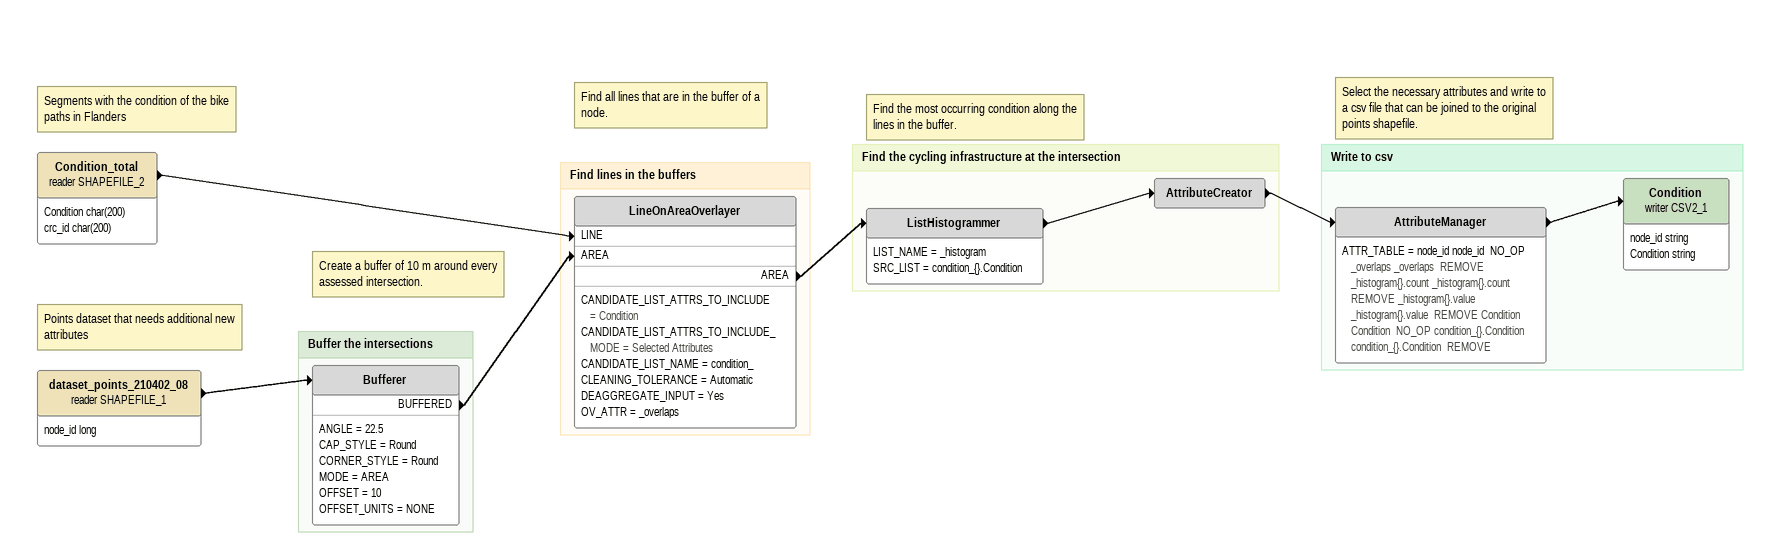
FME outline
Note: Segments with the condition of the bike paths in Flanders
Note: Create a buffer of 10 m around every assessed intersection.
Note: Find all lines that are in the buffer of a node.
Note: Find the most occurring condition along the lines in the buffer.
Note: Select the necessary attributes and write to a csv file that can be joined to the original points shapefile.
Condition_total (reader SHAPEFILE_2)
    attributes: Condition char(200), crc_id char(200)
    -> LineOnAreaOverlayer [LINE]
Note: Points dataset that needs additional new attributes
dataset_points_210402_08 (reader SHAPEFILE_1)
    attributes: node_id long
    -> Bufferer

Bookmark: Buffer the intersections
Bufferer
    ANGLE = 22.5
    CAP_STYLE = Round
    CORNER_STYLE = Round
    MODE = AREA
    OFFSET = 10
    OFFSET_UNITS = NONE
    BUFFERED -> LineOnAreaOverlayer [AREA]

Bookmark: Find lines in the buffers
LineOnAreaOverlayer
    CANDIDATE_LIST_ATTRS_TO_INCLUDE = Condition
    CANDIDATE_LIST_ATTRS_TO_INCLUDE_MODE = Selected Attributes
    CANDIDATE_LIST_NAME = condition_
    CLEANING_TOLERANCE = Automatic
    DEAGGREGATE_INPUT = Yes
    OV_ATTR = _overlaps
    AREA -> ListHistogrammer

Bookmark: Find the cycling infrastructure at the intersection
ListHistogrammer
    LIST_NAME = _histogram
    SRC_LIST = condition_{}.Condition
    -> AttributeCreator
AttributeCreator
    -> AttributeManager

Bookmark: Write to csv
AttributeManager
    ATTR_TABLE = node_id node_id  NO_OP _overlaps _overlaps  REMOVE _histogram{}.count _histogram{}.count  REMOVE _histogram{}.value _histogram{}.value  REMOVE Condition Condition  NO_OP condition_{}.Condition condition_{}.Condition  REMOVE
    -> Condition (writer CSV2_1)
Condition (writer CSV2_1)
    attributes: node_id string, Condition string
